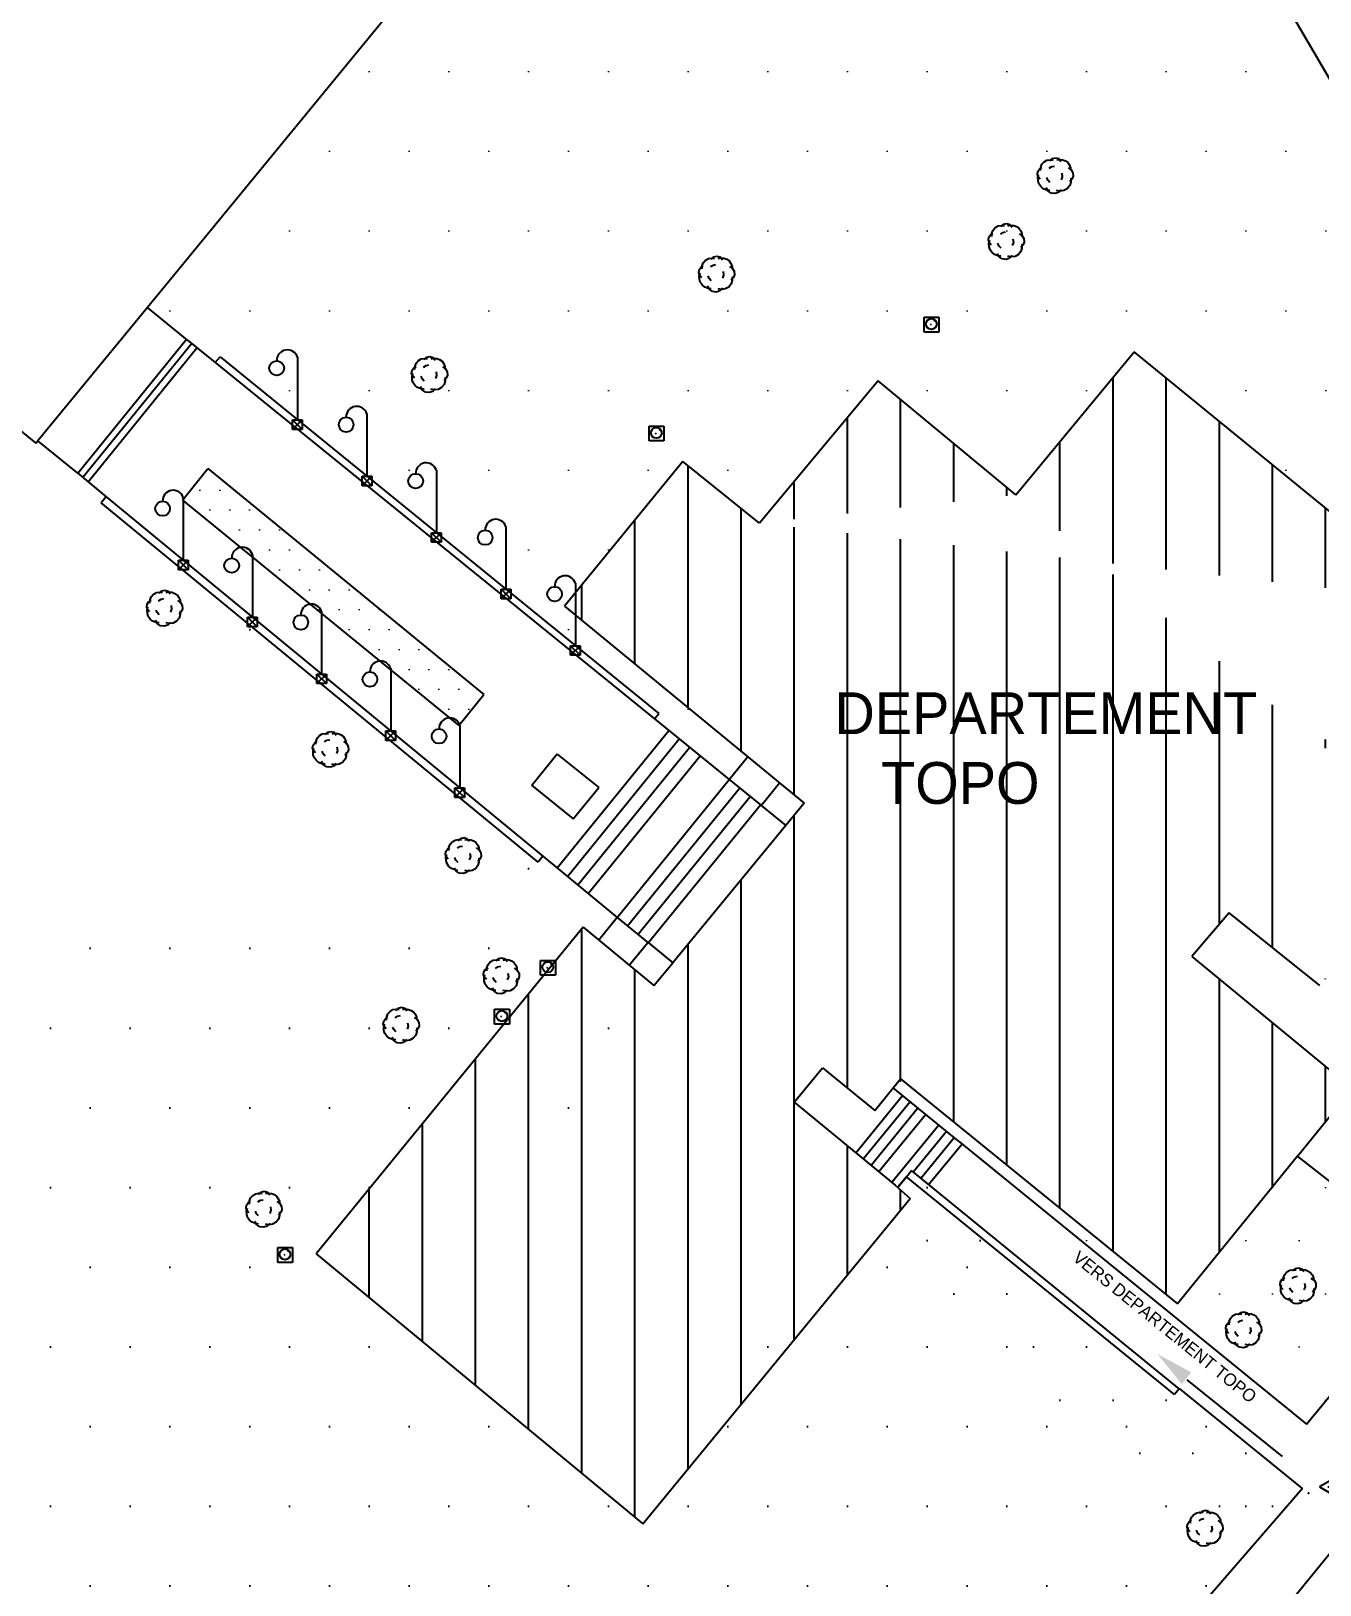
# Model space of a CAD drawing. Header units: metres. Extents: x 64 to 796628, y 142 to 671743.
# Drawn here: x 364282.5 to 364359.5, y 376213.8 to 376306.6 of the extents above; entities that cross this region are included whole.
import ezdxf

# ---------------------------------------------------------------- set-up
doc = ezdxf.new("R2010")
doc.units = ezdxf.units.M
doc.header["$LTSCALE"] = 2
for name, color, linetype in [('Arbres', 100, 'Continuous'), ('Batiment', 1, 'Continuous'), ('Batiments', 1, 'Continuous'), ('espass vert', 3, 'Continuous'), ('Lampadaire', 50, 'Continuous'), ('point topographique', 7, 'Continuous'), ('quadrillage', 7, 'Continuous'), ('regard', 7, 'Continuous'), ('toponymie', 7, 'Continuous')]:
    doc.layers.add(name, color=color, linetype=linetype)
doc.layers.add('Espace Vert', color=3, linetype='Continuous', lineweight=5)

# ---------------------------------------------------------------- blocks, each defined once
blk = doc.blocks.new('Croisillants')
for p, q in [((-2, 0), (0, 0)), ((0, 0), (0, 2)), ((0, 0), (2, 0)), ((0, 0), (0, -2))]:
    blk.add_line(p, q)
blk = doc.blocks.new('Point Géodésique')
at = {"layer": 'quadrillage'}
blk.add_lwpolyline([(-4.45, 0), (2.22, -3.85), (2.22, 3.85)], close=True, dxfattribs=at)
blk.add_blockref('Croisillants', (0, 0))
blk = doc.blocks.new('Lampadaire')
at = {"layer": 'Lampadaire'}
for p, q in [((1.239, 0.649), (1.239, -3.083)), ((0.952, -3.083), (1.526, -3.083)), ((0.952, -3.657), (0.952, -3.083)), ((0.952, -3.083), (1.526, -3.657)), ((1.526, -3.083), (0.952, -3.657)), ((1.526, -3.657), (0.952, -3.657)), ((1.186, -3.39), (1.243, -3.333)), ((1.186, -3.39), (1.243, -3.333)), ((1.526, -3.083), (1.526, -3.657))]:
    blk.add_line(p, q, dxfattribs=at)
blk.add_circle((0, 0), 0.441, dxfattribs=at)
blk.add_arc((0.634, 0.459), 0.634, 17.44626, 181.68163, dxfattribs=at)
blk = doc.blocks.new('A$C3DFD15C1')
at = {"layer": 'Lampadaire'}
blk.add_blockref('Lampadaire', (-1.239, 3.37), dxfattribs=at)
blk = doc.blocks.new('Arbre 1')
at = {"layer": 'Arbres'}
for p, q in [((-1.791, 0.847), (-1.768, 1.029)), ((-1.768, 1.029), (-1.668, 1.171)), ((-1.668, 1.171), (-1.522, 1.264)), ((-1.593, 1.083), (-1.589, 1.275)), ((-1.589, 1.275), (-1.518, 1.457)), ((-1.518, 1.457), (-1.39, 1.608)), ((-1.39, 1.608), (-1.214, 1.71)), ((-1.214, 1.71), (-1.031, 1.735)), ((-1.08, 1.226), (-0.934, 1.319)), ((-1.042, 1.668), (-0.895, 1.809)), ((-1.031, 1.735), (-0.839, 1.731)), ((-0.934, 1.319), (-0.77, 1.354)), ((-0.895, 1.809), (-0.701, 1.853)), ((-0.701, 1.853), (-0.51, 1.801)), ((-0.627, 1.716), (-0.463, 1.751)), ((-0.51, 1.801), (-0.379, 1.634)), ((-0.463, 1.751), (-0.281, 1.728)), ((-0.336, 0.931), (-0.302, 0.718)), ((-0.281, 1.728), (-0.118, 1.667)), ((-0.118, 1.667), (0.024, 1.568)), ((0.024, 1.568), (0.136, 1.411)), ((0.046, 1.24), (0.226, 1.121)), ((0.136, 1.411), (0.2, 1.256)), ((0.2, 1.256), (0.206, 1.083)), ((0.226, 1.121), (0.328, 0.946)), ((0.328, 0.946), (0.343, 0.743)), ((-1.727, 0.691), (-1.791, 0.847)), ((-1.766, 0.663), (-1.714, 0.855)), ((-1.751, 0.461), (-1.766, 0.663)), ((-1.697, 0.286), (-1.751, 0.461)), ((-1.624, 0.564), (-1.727, 0.691)), ((-1.585, 0.13), (-1.697, 0.286)), ((-1.434, 0.002), (-1.585, 0.13)), ((-1.233, -0.079), (-1.434, 0.002)), ((-1.148, -0.149), (-1.259, 0.056)), ((-1.163, 0.516), (-1.227, 0.671)), ((-1.041, 0.378), (-1.163, 0.516)), ((-0.302, 0.718), (-0.373, 0.537)), ((0, 0), (-0.204, -0.111)), ((0.148, 0.189), (0, 0)), ((0.272, 0.562), (0.124, 0.421)), ((0.211, 0.4), (0.148, 0.189)), ((0.206, 0.621), (0.211, 0.4)), ((0.343, 0.743), (0.272, 0.562)), ((-1.051, -0.103), (-1.233, -0.079)), ((-0.968, -0.268), (-1.148, -0.149)), ((-0.738, -0.292), (-0.968, -0.268)), ((-0.534, -0.229), (-0.738, -0.292)), ((-0.417, -0.145), (-0.637, -0.102)), ((-0.377, -0.069), (-0.534, -0.229)), ((-0.204, -0.111), (-0.417, -0.145))]:
    blk.add_line(p, q, dxfattribs=at)
blk = doc.blocks.new('A$C16865250')
blk.add_blockref('Arbre 1', (0, 0))
blk = doc.blocks.new('Regard')
for p, q in [((-0.666, 0.179), (0.221, 0.179)), ((-0.666, -0.708), (-0.666, 0.179)), ((-0.057, -0.057), (0, 0)), ((-0.057, -0.057), (0, 0)), ((0.221, 0.179), (0.221, -0.708)), ((0.221, -0.708), (-0.666, -0.708)), ((-0.287, -0.281), (-0.23, -0.224))]:
    blk.add_line(p, q)
blk.add_circle((-0.23, -0.224), 0.321)
blk = doc.blocks.new('A$C6A1D4014')
at = {"layer": 'Arbres'}
blk.add_blockref('Arbre 1', (0, 0), dxfattribs=at)
blk = doc.blocks.new('A$C1298782C')
blk.add_blockref('Arbre 1', (0, 0))

msp = doc.modelspace()

# ---------------------------------------------------------------- hatches: boundary and pattern name
h = msp.add_hatch()
h.set_pattern_fill('DOTS', color=3, scale=3, style=0)
h.paths.add_polyline_path([(364290.192, 376164.615), (364289.564, 376163.837)], flags=17)
edge = h.paths.add_edge_path()
edge.add_line((364317.882, 376218.032), (364299.423, 376233.385))
edge.add_line((364335.041, 376238.664), (364317.882, 376218.032))
edge.add_line((364299.423, 376233.385), (364315.453, 376252.941))
edge.add_line((364358.806, 376219.237), (364335.041, 376238.664))
edge.add_line((364313.357, 376167.455), (364358.806, 376219.237))
edge.add_line((364308.452, 376171.458), (364313.357, 376167.455))
edge.add_line((364301.538, 376162.902), (364308.452, 376171.458))
edge.add_line((364303.093, 376161.645), (364301.538, 376162.902))
edge.add_line((364298.819, 376156.357), (364303.093, 376161.645))
edge.add_line((364289.564, 376163.837), (364298.819, 376156.357))
edge.add_line((364294.316, 376161.281), (364290.192, 376164.615))
edge.add_line((364306.067, 376175.742), (364293.686, 376160.505))
edge.add_line((364312.133, 376170.817), (364306.067, 376175.742))
edge.add_line((364312.937, 376171.812), (364312.133, 376170.817))
edge.add_line((364271.345, 376205.412), (364312.937, 376171.812))
edge.add_line((364226.124, 376239.705), (364271.345, 376205.412))
edge.add_line((364231.128, 376246.239), (364226.124, 376239.705))
edge.add_line((364231.128, 376246.239), (364226.981, 376240.836))
edge.add_line((364219.051, 376255.509), (364231.128, 376246.239))
edge.add_line((364257.094, 376302.432), (364219.051, 376255.509))
edge.add_line((364319.346, 376251.96), (364257.094, 376302.432))
edge.add_line((364318.263, 376250.638), (364319.346, 376251.96))
edge.add_line((364315.453, 376252.941), (364318.263, 376250.638))
h = msp.add_hatch(color=256)
h.dxf.hatch_style = 1
h.paths.add_polyline_path([(364349.772, 376227.55), (364351.229, 376225.751), (364351.537, 376226.135)])
h.paths.add_polyline_path([(364349.772, 376227.55), (364351.537, 376226.135), (364351.794, 376226.456)])
at = {"layer": 'Batiments'}
h = msp.add_hatch(dxfattribs=at)
h.set_pattern_fill('ANSI31', color=256, angle=45, style=0)
h.paths.add_polyline_path([(364324.151, 376320.219), (364320.809, 376316.099), (364324.213, 376313.338), (364327.555, 376317.458)])
edge = h.paths.add_edge_path()
edge.add_line((364315.455, 376253.053), (364299.502, 376233.544))
edge.add_line((364315.455, 376253.053), (364319.686, 376249.566))
edge.add_line((364319.686, 376249.566), (364320.81, 376250.929))
edge.add_line((364327.572, 376259.133), (364320.81, 376250.929))
edge.add_line((364328.677, 376260.474), (364327.572, 376259.133))
edge.add_line((364314.351, 376272.237), (364328.677, 376260.474))
edge.add_line((364321.408, 376280.883), (364314.351, 376272.237))
edge.add_line((364325.994, 376277.196), (364321.408, 376280.883))
edge.add_line((364341.323, 376278.881), (364333.088, 376285.696))
edge.add_line((364333.088, 376285.696), (364325.994, 376277.196))
edge.add_line((364366.593, 376272.56), (364348.391, 376287.436))
edge.add_line((364341.323, 376278.881), (364348.391, 376287.436))
edge.add_line((364359.578, 376263.954), (364366.593, 376272.56))
edge.add_line((364366.551, 376258.243), (364359.578, 376263.954))
edge.add_line((364359.492, 376249.541), (364366.551, 376258.243))
edge.add_line((364359.479, 376249.564), (364354.057, 376253.915))
edge.add_line((364354.057, 376253.915), (364351.837, 376251.305))
edge.add_line((364351.837, 376251.305), (364361.421, 376243.406))
edge.add_line((364361.054, 376242.955), (364361.421, 376243.406))
edge.add_line((364360.199, 376241.903), (364361.054, 376242.955))
edge.add_line((364358.139, 376239.368), (364360.199, 376241.903))
edge.add_line((364358.139, 376239.368), (364350.969, 376230.548))
edge.add_line((364334.424, 376243.996), (364350.969, 376230.548))
edge.add_line((364333.976, 376243.446), (364334.424, 376243.996))
edge.add_line((364332.886, 376242.104), (364333.976, 376243.446))
edge.add_line((364329.768, 376244.658), (364332.886, 376242.104))
edge.add_line((364328.063, 376242.608), (364329.768, 376244.658))
edge.add_line((364328.063, 376242.608), (364334.109, 376237.643))
edge.add_line((364334.109, 376237.643), (364335.004, 376236.844))
edge.add_line((364319.031, 376217.402), (364335.004, 376236.844))
edge.add_line((364299.502, 376233.544), (364319.031, 376217.402))
h.paths.add_polyline_path([(364329.848, 376267.713), (364357.765, 376267.713), (364357.765, 376259.797), (364329.848, 376259.797)], flags=24)
at = {"layer": 'Espace Vert'}
h = msp.add_hatch(dxfattribs=at)
h.set_pattern_fill('DOTS', color=3, scale=3, style=0)
edge = h.paths.add_edge_path()
edge.add_line((364135.511, 376197.26), (364130.294, 376201.531))
edge.add_line((364074.719, 376133.658), (364294.99, 376402.67))
edge.add_line((364135.511, 376197.26), (364138.532, 376194.755))
edge.add_line((364142.789, 376200.093), (364138.8, 376195.078))
edge.add_line((364138.8, 376195.078), (364138.532, 376194.755))
edge.add_line((364142.789, 376200.093), (364152.95, 376191.735))
edge.add_line((364137.417, 376172.75), (364152.95, 376191.735))
edge.add_line((364137.417, 376172.75), (364117.504, 376148.602))
edge.add_line((364117.503, 376148.601), (364108.429, 376137.463))
edge.add_line((364108.429, 376137.463), (364088.392, 376111.939))
edge.add_line((364074.719, 376133.658), (364058.668, 376114.1))
edge.add_line((364088.392, 376111.939), (364069.571, 376127.385))
h = msp.add_hatch(dxfattribs=at)
h.set_pattern_fill('DOTS', color=256, scale=3, style=0)
edge = h.paths.add_edge_path()
edge.add_line((364333.088, 376285.696), (364325.994, 376277.196))
edge.add_line((364325.994, 376277.196), (364321.408, 376280.883))
edge.add_line((364321.408, 376280.883), (364314.351, 376272.237))
edge.add_line((364314.351, 376272.237), (364325.305, 376263.243))
edge.add_line((364325.305, 376263.243), (364324.193, 376261.875))
edge.add_line((364324.193, 376261.875), (364319.726, 376265.499))
edge.add_line((364319.726, 376265.499), (364319.987, 376265.821))
edge.add_line((364319.987, 376265.821), (364293.762, 376287.137))
edge.add_line((364293.762, 376287.137), (364293.478, 376286.788))
edge.add_line((364293.478, 376286.788), (364291.824, 376288.129))
edge.add_line((364291.824, 376288.129), (364289.423, 376290.077))
edge.add_line((364289.423, 376290.077), (364321.472, 376329.104))
edge.add_line((364321.472, 376329.104), (364304.18, 376343.289))
edge.add_line((364304.18, 376343.289), (364297.508, 376348.728))
edge.add_arc((364299.723, 376353.819), 5.552, 133.09921, 246.4898, ccw=False)
edge.add_line((364295.93, 376357.872), (364312.669, 376378.265))
edge.add_arc((364317.535, 376372.523), 7.526, 36.15054, 130.28368, ccw=False)
edge.add_line((364323.612, 376376.963), (364360.116, 376315.754))
edge.add_line((364360.116, 376315.754), (364354.974, 376312.44))
edge.add_line((364354.974, 376312.44), (364370.301, 376286.237))
edge.add_line((364370.301, 376286.237), (364375.635, 376289.771))
edge.add_line((364375.635, 376289.771), (364383.997, 376274.989))
edge.add_arc((364359.187, 376264.906), 26.781, -16.35363, 22.11699, ccw=False)
edge.add_arc((364370.836, 376258.654), 14.107, 241.67369, 354.75694, ccw=False)
edge.add_line((364364.142, 376246.236), (364359.492, 376249.541))
edge.add_line((364359.492, 376249.541), (364366.551, 376258.243))
edge.add_line((364366.551, 376258.243), (364359.578, 376263.954))
edge.add_line((364359.578, 376263.954), (364366.593, 376272.56))
edge.add_line((364366.593, 376272.56), (364348.391, 376287.436))
edge.add_line((364348.391, 376287.436), (364341.323, 376278.881))
edge.add_line((364341.323, 376278.881), (364333.088, 376285.696))
h.paths.add_polyline_path([(364327.555, 376317.458), (364324.151, 376320.219), (364320.809, 376316.099), (364324.213, 376313.338)], flags=16)
h = msp.add_hatch(dxfattribs=at)
h.set_pattern_fill('DOTS', color=256, scale=0.75, angle=1.9e-14, style=0)
h.paths.add_polyline_path([(364293.04, 376280.453), (364291.569, 376278.639), (364291.569, 376278.524), (364294.976, 376275.748, -0.380119), (364295.699, 376275.315), (364295.699, 376275.159), (364299.144, 376272.353, -0.363431), (364299.83, 376271.914), (364299.83, 376271.794), (364303.313, 376268.956, -0.345949), (364303.96, 376268.514), (364303.96, 376268.429), (364307.486, 376265.557, -0.304161), (364308.072, 376265.164), (364309.533, 376266.964)])
h.paths.add_polyline_path([(364299.144, 376272.353), (364299.83, 376271.794), (364299.83, 376271.914, 0.363431)], flags=17)
h.paths.add_polyline_path([(364294.976, 376275.748), (364295.699, 376275.159), (364295.699, 376275.315, 0.380119)], flags=17)
h.paths.add_polyline_path([(364307.486, 376265.557), (364308.031, 376265.113), (364308.072, 376265.164, 0.304161)])
h.paths.add_polyline_path([(364303.313, 376268.956), (364303.96, 376268.429), (364303.96, 376268.514, 0.345949)], flags=17)
h = msp.add_hatch(dxfattribs=at)
h.set_pattern_fill('DOTS', color=256, scale=2, angle=360, style=0)
h.paths.add_polyline_path([(364366.502, 376232.845), (364358.139, 376239.368), (364350.969, 376230.548), (364334.424, 376243.996), (364333.976, 376243.446), (364337.869, 376240.281), (364358.678, 376223.367)])
at = {"layer": 'espass vert'}
h = msp.add_hatch(dxfattribs=at)
h.set_pattern_fill('DOTS', color=256, scale=2, angle=360, style=0)
edge = h.paths.add_edge_path()
edge.add_line((364358.46, 376219.538), (364351.082, 376225.478))
edge.add_line((364358.46, 376219.538), (364355.057, 376215.347))
edge.add_line((364355.057, 376215.347), (364332.444, 376233.728))
edge.add_line((364351.082, 376225.478), (364350.798, 376225.129))
edge.add_line((364350.798, 376225.129), (364334.774, 376238.142))
edge.add_line((364332.444, 376233.728), (364335.004, 376236.844))
edge.add_line((364334.257, 376237.51), (364334.775, 376238.141))
edge.add_line((364335.004, 376236.844), (364334.257, 376237.51))

# ---------------------------------------------------------------- linework, layer by layer
for p, q in [((364321.472, 376329.104), (364289.423, 376290.077)), ((364370.301, 376286.237), (364354.974, 376312.44)), ((364255.623, 376303.979), (364282.762, 376281.965)), ((364289.423, 376290.077), (364282.883, 376282.113)), ((364291.824, 376288.129), (364289.423, 376290.077)), ((364285.259, 376280.186), (364291.759, 376288.183)), ((364292.072, 376287.929), (364285.57, 376279.928)), ((364285.886, 376279.666), (364292.383, 376287.676)), ((364291.824, 376288.129), (364293.478, 376286.788)), ((364293.478, 376286.788), (364293.762, 376287.137)), ((364293.478, 376286.788), (364319.726, 376265.499)), ((364293.762, 376287.137), (364319.987, 376265.821)), ((364282.762, 376281.965), (364282.883, 376282.113)), ((364285.259, 376280.186), (364282.883, 376282.113)), ((364291.513, 376278.57), (364293.04, 376280.453)), ((364293.04, 376280.453), (364309.533, 376266.964)), ((364285.259, 376280.186), (364285.886, 376279.666)), ((364285.886, 376279.666), (364286.967, 376278.777)), ((364286.967, 376278.777), (364286.669, 376278.41)), ((364312.776, 376256.945), (364286.669, 376278.41)), ((364286.967, 376278.777), (364313.059, 376257.294)), ((364291.513, 376278.57), (364308.031, 376265.113)), ((364308.031, 376265.113), (364309.533, 376266.964)), ((364319.726, 376265.499), (364319.987, 376265.821)), ((364319.726, 376265.499), (364324.193, 376261.875)), ((364313.913, 376256.6), (364320.582, 376264.805)), ((364314.526, 376256.086), (364321.203, 376264.301)), ((364315.144, 376255.578), (364321.824, 376263.797)), ((364313.903, 376263.39), (364312.393, 376261.528)), ((364313.903, 376263.39), (364316.393, 376261.399)), ((364315.762, 376255.069), (364322.446, 376263.293)), ((364324.193, 376261.875), (364325.305, 376263.243)), ((364317.499, 376253.639), (364324.193, 376261.875)), ((364324.193, 376261.875), (364326.057, 376260.364)), ((364326.097, 376260.331), (364327.199, 376261.687)), ((364312.384, 376261.535), (364314.869, 376259.52)), ((364314.869, 376259.52), (364316.393, 376261.399)), ((364318.116, 376253.131), (364324.815, 376261.371)), ((364318.734, 376252.622), (364325.436, 376260.868)), ((364319.353, 376252.116), (364326.057, 376260.364)), ((364326.097, 376260.331), (364327.572, 376259.133)), ((364313.059, 376257.294), (364312.776, 376256.945)), ((364313.059, 376257.294), (364317.499, 376253.639)), ((364317.499, 376253.639), (364316.394, 376252.28)), ((364317.499, 376253.639), (364319.353, 376252.116)), ((364319.335, 376252.127), (364318.219, 376250.755)), ((364319.336, 376252.129), (364320.81, 376250.929)), ((364312.915, 376251.069), (364313.802, 376251.069)), ((364312.915, 376250.183), (364312.915, 376251.069)), ((364313.294, 376250.61), (364313.351, 376250.667)), ((364313.524, 376250.834), (364313.581, 376250.891)), ((364313.524, 376250.834), (364313.581, 376250.891)), ((364313.802, 376251.069), (364313.802, 376250.183)), ((364313.802, 376250.183), (364312.915, 376250.183)), ((364310.17, 376248.149), (364311.057, 376248.149)), ((364310.17, 376247.263), (364310.17, 376248.149)), ((364310.549, 376247.69), (364310.606, 376247.747)), ((364310.779, 376247.914), (364310.836, 376247.971)), ((364310.779, 376247.914), (364310.836, 376247.971)), ((364311.057, 376248.149), (364311.057, 376247.263)), ((364311.057, 376247.263), (364310.17, 376247.263)), ((364337.869, 376240.281), (364333.976, 376243.446)), ((364331.758, 376239.573), (364334.535, 376242.992)), ((364334.999, 376242.612), (364332.208, 376239.204)), ((364335.466, 376242.235), (364332.672, 376238.823)), ((364335.931, 376241.857), (364333.135, 376238.442)), ((364336.707, 376241.226), (364333.908, 376237.808)), ((364337.172, 376240.846), (364335.195, 376238.432)), ((364337.636, 376240.465), (364335.66, 376238.053)), ((364338.1, 376240.085), (364336.125, 376237.673)), ((364337.869, 376240.281), (364358.678, 376223.367)), ((364334.775, 376238.141), (364335.084, 376238.522)), ((364351.082, 376225.478), (364335.085, 376238.521)), ((364366.502, 376232.845), (364358.139, 376239.368)), ((364334.774, 376238.142), (364334.257, 376237.51)), ((364334.257, 376237.51), (364334.775, 376238.141)), ((364350.798, 376225.129), (364334.774, 376238.142)), ((364297.21, 376233.906), (364298.098, 376233.906)), ((364297.21, 376233.02), (364297.21, 376233.906)), ((364298.098, 376233.906), (364298.098, 376233.02)), ((364298.098, 376233.02), (364297.21, 376233.02)), ((364297.59, 376233.447), (364297.647, 376233.504)), ((364297.82, 376233.67), (364297.877, 376233.727)), ((364297.82, 376233.67), (364297.877, 376233.727)), ((364358.678, 376223.367), (364366.502, 376232.845)), ((364351.082, 376225.478), (364350.798, 376225.129)), ((364351.529, 376226.005), (364357.222, 376221.417)), ((364361.347, 376217.193), (364357.647, 376212.637))]:
    msp.add_line(p, q)
for centre in [(364313.351, 376250.667), (364310.606, 376247.747), (364297.647, 376233.504)]:
    msp.add_circle(centre, 0.321)
msp.add_point((364358.796, 376219.232))
at = {"layer": 'Arbres'}
for p, q in [((364309.535, 376250.396), (364309.634, 376250.538)), ((364309.634, 376250.538), (364309.78, 376250.631)), ((364309.709, 376250.45), (364309.713, 376250.642)), ((364309.713, 376250.642), (364309.784, 376250.823)), ((364309.784, 376250.823), (364309.913, 376250.974)), ((364309.913, 376250.974), (364310.088, 376251.077)), ((364310.088, 376251.077), (364310.271, 376251.102)), ((364310.222, 376250.593), (364310.368, 376250.686)), ((364310.26, 376251.034), (364310.408, 376251.176)), ((364310.271, 376251.102), (364310.464, 376251.097)), ((364310.368, 376250.686), (364310.533, 376250.721)), ((364310.408, 376251.176), (364310.601, 376251.22)), ((364310.601, 376251.22), (364310.792, 376251.167)), ((364310.675, 376251.083), (364310.84, 376251.118)), ((364310.792, 376251.167), (364310.924, 376251.001)), ((364310.84, 376251.118), (364311.022, 376251.095)), ((364311.022, 376251.095), (364311.184, 376251.034)), ((364311.184, 376251.034), (364311.326, 376250.935)), ((364311.326, 376250.935), (364311.438, 376250.778)), ((364311.348, 376250.607), (364311.528, 376250.488)), ((364311.438, 376250.778), (364311.502, 376250.623)), ((364311.502, 376250.623), (364311.508, 376250.45)), ((364309.512, 376250.213), (364309.535, 376250.396)), ((364309.576, 376250.058), (364309.512, 376250.213)), ((364309.537, 376250.03), (364309.589, 376250.221)), ((364309.551, 376249.828), (364309.537, 376250.03)), ((364309.605, 376249.653), (364309.551, 376249.828)), ((364309.679, 376249.931), (364309.576, 376250.058)), ((364309.718, 376249.497), (364309.605, 376249.653)), ((364310.14, 376249.882), (364310.076, 376250.038)), ((364310.262, 376249.745), (364310.14, 376249.882)), ((364311, 376250.085), (364310.929, 376249.904)), ((364310.966, 376250.298), (364311, 376250.085)), ((364311.574, 376249.929), (364311.427, 376249.787)), ((364311.513, 376249.766), (364311.451, 376249.556)), ((364311.508, 376249.988), (364311.513, 376249.766)), ((364311.528, 376250.488), (364311.63, 376250.312)), ((364311.645, 376250.11), (364311.574, 376249.929)), ((364311.63, 376250.312), (364311.645, 376250.11)), ((364309.869, 376249.369), (364309.718, 376249.497)), ((364310.069, 376249.287), (364309.869, 376249.369)), ((364310.154, 376249.218), (364310.043, 376249.423)), ((364310.251, 376249.264), (364310.069, 376249.287)), ((364310.334, 376249.099), (364310.154, 376249.218)), ((364310.565, 376249.075), (364310.334, 376249.099)), ((364310.768, 376249.138), (364310.565, 376249.075)), ((364310.886, 376249.222), (364310.665, 376249.265)), ((364310.926, 376249.298), (364310.768, 376249.138)), ((364311.098, 376249.256), (364310.886, 376249.222)), ((364311.302, 376249.367), (364311.098, 376249.256)), ((364311.451, 376249.556), (364311.302, 376249.367)), ((364303.721, 376247.691), (364303.792, 376247.873)), ((364303.792, 376247.873), (364303.921, 376248.024)), ((364303.921, 376248.024), (364304.096, 376248.126)), ((364304.096, 376248.126), (364304.279, 376248.151)), ((364304.23, 376247.642), (364304.376, 376247.735)), ((364304.268, 376248.084), (364304.416, 376248.225)), ((364304.279, 376248.151), (364304.472, 376248.147)), ((364304.376, 376247.735), (364304.541, 376247.77)), ((364304.416, 376248.225), (364304.609, 376248.269)), ((364304.609, 376248.269), (364304.8, 376248.217)), ((364304.683, 376248.133), (364304.847, 376248.168)), ((364304.8, 376248.217), (364304.931, 376248.05)), ((364304.847, 376248.168), (364305.03, 376248.144)), ((364305.03, 376248.144), (364305.192, 376248.083)), ((364305.192, 376248.083), (364305.334, 376247.984)), ((364305.334, 376247.984), (364305.446, 376247.828)), ((364305.446, 376247.828), (364305.51, 376247.672)), ((364303.519, 376247.263), (364303.543, 376247.445)), ((364303.583, 376247.107), (364303.519, 376247.263)), ((364303.543, 376247.445), (364303.642, 376247.587)), ((364303.544, 376247.079), (364303.597, 376247.271)), ((364303.559, 376246.877), (364303.544, 376247.079)), ((364303.613, 376246.703), (364303.559, 376246.877)), ((364303.687, 376246.98), (364303.583, 376247.107)), ((364303.642, 376247.587), (364303.788, 376247.68)), ((364303.717, 376247.499), (364303.721, 376247.691)), ((364304.147, 376246.932), (364304.083, 376247.087)), ((364304.27, 376246.794), (364304.147, 376246.932)), ((364305.008, 376247.135), (364304.937, 376246.953)), ((364304.974, 376247.347), (364305.008, 376247.135)), ((364305.356, 376247.656), (364305.536, 376247.537)), ((364305.582, 376246.978), (364305.435, 376246.837)), ((364305.521, 376246.816), (364305.459, 376246.605)), ((364305.51, 376247.672), (364305.516, 376247.499)), ((364305.516, 376247.037), (364305.521, 376246.816)), ((364305.536, 376247.537), (364305.638, 376247.362)), ((364305.653, 376247.159), (364305.582, 376246.978)), ((364305.638, 376247.362), (364305.653, 376247.159)), ((364303.725, 376246.546), (364303.613, 376246.703)), ((364303.877, 376246.418), (364303.725, 376246.546)), ((364304.077, 376246.337), (364303.877, 376246.418)), ((364304.162, 376246.267), (364304.051, 376246.472)), ((364304.259, 376246.314), (364304.077, 376246.337)), ((364304.342, 376246.148), (364304.162, 376246.267)), ((364304.573, 376246.124), (364304.342, 376246.148)), ((364304.776, 376246.187), (364304.573, 376246.124)), ((364304.893, 376246.271), (364304.673, 376246.314)), ((364304.933, 376246.347), (364304.776, 376246.187)), ((364305.106, 376246.305), (364304.893, 376246.271)), ((364305.31, 376246.416), (364305.106, 376246.305)), ((364305.459, 376246.605), (364305.31, 376246.416)), ((364295.344, 376236.447), (364295.443, 376236.59)), ((364295.443, 376236.59), (364295.589, 376236.683)), ((364295.518, 376236.501), (364295.522, 376236.694)), ((364295.522, 376236.694), (364295.593, 376236.875)), ((364295.593, 376236.875), (364295.722, 376237.026)), ((364295.722, 376237.026), (364295.897, 376237.128)), ((364295.897, 376237.128), (364296.08, 376237.153)), ((364296.031, 376236.644), (364296.177, 376236.737)), ((364296.069, 376237.086), (364296.217, 376237.227)), ((364296.08, 376237.153), (364296.273, 376237.149)), ((364296.177, 376236.737), (364296.342, 376236.772)), ((364296.217, 376237.227), (364296.41, 376237.271)), ((364296.41, 376237.271), (364296.601, 376237.219)), ((364296.484, 376237.135), (364296.649, 376237.17)), ((364296.601, 376237.219), (364296.733, 376237.053)), ((364296.649, 376237.17), (364296.831, 376237.147)), ((364296.831, 376237.147), (364296.993, 376237.086)), ((364296.993, 376237.086), (364297.135, 376236.986)), ((364297.135, 376236.986), (364297.247, 376236.83)), ((364297.157, 376236.659), (364297.337, 376236.539)), ((364297.247, 376236.83), (364297.311, 376236.675)), ((364297.311, 376236.675), (364297.317, 376236.501)), ((364295.321, 376236.265), (364295.344, 376236.447)), ((364295.385, 376236.11), (364295.321, 376236.265)), ((364295.346, 376236.082), (364295.398, 376236.273)), ((364295.36, 376235.879), (364295.346, 376236.082)), ((364295.414, 376235.705), (364295.36, 376235.879)), ((364295.488, 376235.982), (364295.385, 376236.11)), ((364295.527, 376235.549), (364295.414, 376235.705)), ((364295.949, 376235.934), (364295.885, 376236.089)), ((364296.071, 376235.797), (364295.949, 376235.934)), ((364296.809, 376236.137), (364296.738, 376235.956)), ((364296.775, 376236.349), (364296.809, 376236.137)), ((364297.383, 376235.98), (364297.236, 376235.839)), ((364297.322, 376235.818), (364297.26, 376235.608)), ((364297.317, 376236.04), (364297.322, 376235.818)), ((364297.337, 376236.539), (364297.44, 376236.364)), ((364297.454, 376236.162), (364297.383, 376235.98)), ((364297.44, 376236.364), (364297.454, 376236.162)), ((364295.678, 376235.42), (364295.527, 376235.549)), ((364295.878, 376235.339), (364295.678, 376235.42)), ((364295.963, 376235.27), (364295.852, 376235.474)), ((364296.06, 376235.316), (364295.878, 376235.339)), ((364296.143, 376235.151), (364295.963, 376235.27)), ((364296.374, 376235.126), (364296.143, 376235.151)), ((364296.577, 376235.189), (364296.374, 376235.126)), ((364296.695, 376235.274), (364296.474, 376235.317)), ((364296.735, 376235.35), (364296.577, 376235.189)), ((364296.907, 376235.307), (364296.695, 376235.274)), ((364297.111, 376235.419), (364296.907, 376235.307)), ((364297.26, 376235.608), (364297.111, 376235.419)), ((364351.953, 376217.966), (364352.128, 376218.068)), ((364352.128, 376218.068), (364352.311, 376218.093)), ((364352.3, 376218.026), (364352.448, 376218.167)), ((364352.311, 376218.093), (364352.504, 376218.089)), ((364352.448, 376218.167), (364352.641, 376218.211)), ((364352.641, 376218.211), (364352.832, 376218.159)), ((364352.715, 376218.075), (364352.879, 376218.11)), ((364352.832, 376218.159), (364352.964, 376217.993)), ((364352.879, 376218.11), (364353.062, 376218.087)), ((364353.062, 376218.087), (364353.224, 376218.026)), ((364353.224, 376218.026), (364353.366, 376217.926)), ((364351.552, 376217.205), (364351.575, 376217.387)), ((364351.616, 376217.05), (364351.552, 376217.205)), ((364351.575, 376217.387), (364351.674, 376217.53)), ((364351.576, 376217.022), (364351.629, 376217.213)), ((364351.674, 376217.53), (364351.82, 376217.623)), ((364351.749, 376217.441), (364351.753, 376217.634)), ((364351.753, 376217.634), (364351.824, 376217.815)), ((364351.824, 376217.815), (364351.953, 376217.966)), ((364352.262, 376217.584), (364352.408, 376217.677)), ((364352.408, 376217.677), (364352.573, 376217.712)), ((364353.006, 376217.289), (364353.04, 376217.077)), ((364353.366, 376217.926), (364353.478, 376217.77)), ((364353.388, 376217.599), (364353.568, 376217.479)), ((364353.478, 376217.77), (364353.542, 376217.615)), ((364353.542, 376217.615), (364353.548, 376217.441)), ((364353.568, 376217.479), (364353.67, 376217.304)), ((364353.685, 376217.102), (364353.614, 376216.92)), ((364353.67, 376217.304), (364353.685, 376217.102)), ((364351.591, 376216.819), (364351.576, 376217.022)), ((364351.645, 376216.645), (364351.591, 376216.819)), ((364351.719, 376216.922), (364351.616, 376217.05)), ((364351.757, 376216.489), (364351.645, 376216.645)), ((364351.909, 376216.36), (364351.757, 376216.489)), ((364352.109, 376216.279), (364351.909, 376216.36)), ((364352.194, 376216.21), (364352.083, 376216.414)), ((364352.291, 376216.256), (364352.109, 376216.279)), ((364352.179, 376216.874), (364352.115, 376217.029)), ((364352.302, 376216.737), (364352.179, 376216.874)), ((364352.374, 376216.091), (364352.194, 376216.21)), ((364352.925, 376216.213), (364352.705, 376216.257)), ((364352.966, 376216.29), (364352.808, 376216.129)), ((364353.138, 376216.247), (364352.925, 376216.213)), ((364353.04, 376217.077), (364352.969, 376216.896)), ((364353.342, 376216.358), (364353.138, 376216.247)), ((364353.491, 376216.548), (364353.342, 376216.358)), ((364353.614, 376216.92), (364353.467, 376216.779)), ((364353.553, 376216.758), (364353.491, 376216.548)), ((364353.548, 376216.979), (364353.553, 376216.758)), ((364352.605, 376216.066), (364352.374, 376216.091)), ((364352.808, 376216.129), (364352.605, 376216.066))]:
    msp.add_line(p, q, dxfattribs=at)
at = {"layer": 'Batiment', "color": 0}
for q in [(364351.093, 376225.493), (364313.357, 376167.455)]:
    msp.add_line((364358.446, 376219.521), q, dxfattribs=at)
at = {"layer": 'Batiments'}
for p, q in [((364341.323, 376278.881), (364348.391, 376287.436)), ((364366.593, 376272.56), (364348.391, 376287.436)), ((364333.088, 376285.696), (364325.994, 376277.196)), ((364341.323, 376278.881), (364333.088, 376285.696)), ((364321.408, 376280.883), (364314.351, 376272.237)), ((364325.994, 376277.196), (364321.408, 376280.883)), ((364314.351, 376272.237), (364328.677, 376260.474)), ((364328.677, 376260.474), (364327.572, 376259.133)), ((364327.572, 376259.133), (364320.81, 376250.929)), ((364354.057, 376253.915), (364351.837, 376251.305)), ((364359.479, 376249.564), (364354.057, 376253.915)), ((364315.455, 376253.053), (364299.502, 376233.544)), ((364315.455, 376253.053), (364319.686, 376249.566)), ((364319.686, 376249.566), (364320.81, 376250.929)), ((364351.837, 376251.305), (364361.421, 376243.406)), ((364328.063, 376242.608), (364329.768, 376244.658)), ((364329.768, 376244.658), (364332.886, 376242.104)), ((364332.886, 376242.104), (364333.976, 376243.446)), ((364333.976, 376243.446), (364334.424, 376243.996)), ((364334.424, 376243.996), (364350.969, 376230.548)), ((364328.063, 376242.608), (364334.109, 376237.643)), ((364358.139, 376239.368), (364360.199, 376241.903)), ((364358.139, 376239.368), (364350.969, 376230.548)), ((364334.109, 376237.643), (364335.004, 376236.844)), ((364319.031, 376217.402), (364335.004, 376236.844)), ((364299.502, 376233.544), (364319.031, 376217.402))]:
    msp.add_line(p, q, dxfattribs=at)

# ---------------------------------------------------------------- block references
at = {"layer": 'Arbres'}
for name, p in [('A$C16865250', (364344.391, 376297.179)), ('A$C16865250', (364341.471, 376293.248)), ('A$C16865250', (364324.158, 376291.299)), ('A$C16865250', (364307.005, 376285.298)), ('A$C1298782C', (364291.172, 376271.335)), ('A$C1298782C', (364301.088, 376262.9)), ('A$C1298782C', (364309.025, 376256.55)), ('A$C6A1D4014', (364358.906, 376230.843)), ('Arbre 1', (364355.651, 376228.218))]:
    msp.add_blockref(name, p, dxfattribs=at)
at = {"layer": 'Lampadaire'}
for p in [(364298.389, 376283.086), (364302.54, 376279.712), (364306.692, 376276.337), (364291.569, 376274.696), (364310.844, 376272.963), (364295.699, 376271.295), (364314.995, 376269.588), (364299.83, 376267.895), (364303.96, 376264.494), (364308.09, 376261.094)]:
    msp.add_blockref('A$C3DFD15C1', p, dxfattribs=at)
at = {"layer": 'point topographique', "xscale": 0.2000000000116415, "yscale": 0.2000000000116415, "zscale": 0.2}
msp.add_blockref('Point Géodésique', (364360.35, 376219.61), dxfattribs=at)
at = {"layer": 'regard'}
for p in [(364336.497, 376289.317), (364320.066, 376282.814)]:
    msp.add_blockref('Regard', p, dxfattribs=at)

# ---------------------------------------------------------------- texts
at = {"insert": (364345.122, 376233.768), "char_height": 0.75, "width": 15.78787, "attachment_point": 1, "rotation": 321.06926}
msp.add_mtext('VERS DEPARTEMENT TOPO', dxfattribs=at)
at = {"layer": 'toponymie', "insert": (364330.473, 376267.088), "char_height": 2.5, "width": 65.97222, "attachment_point": 1}
msp.add_mtext('DEPARTEMENT\\P   TOPO', dxfattribs=at)

doc.saveas('drawing.dxf')
